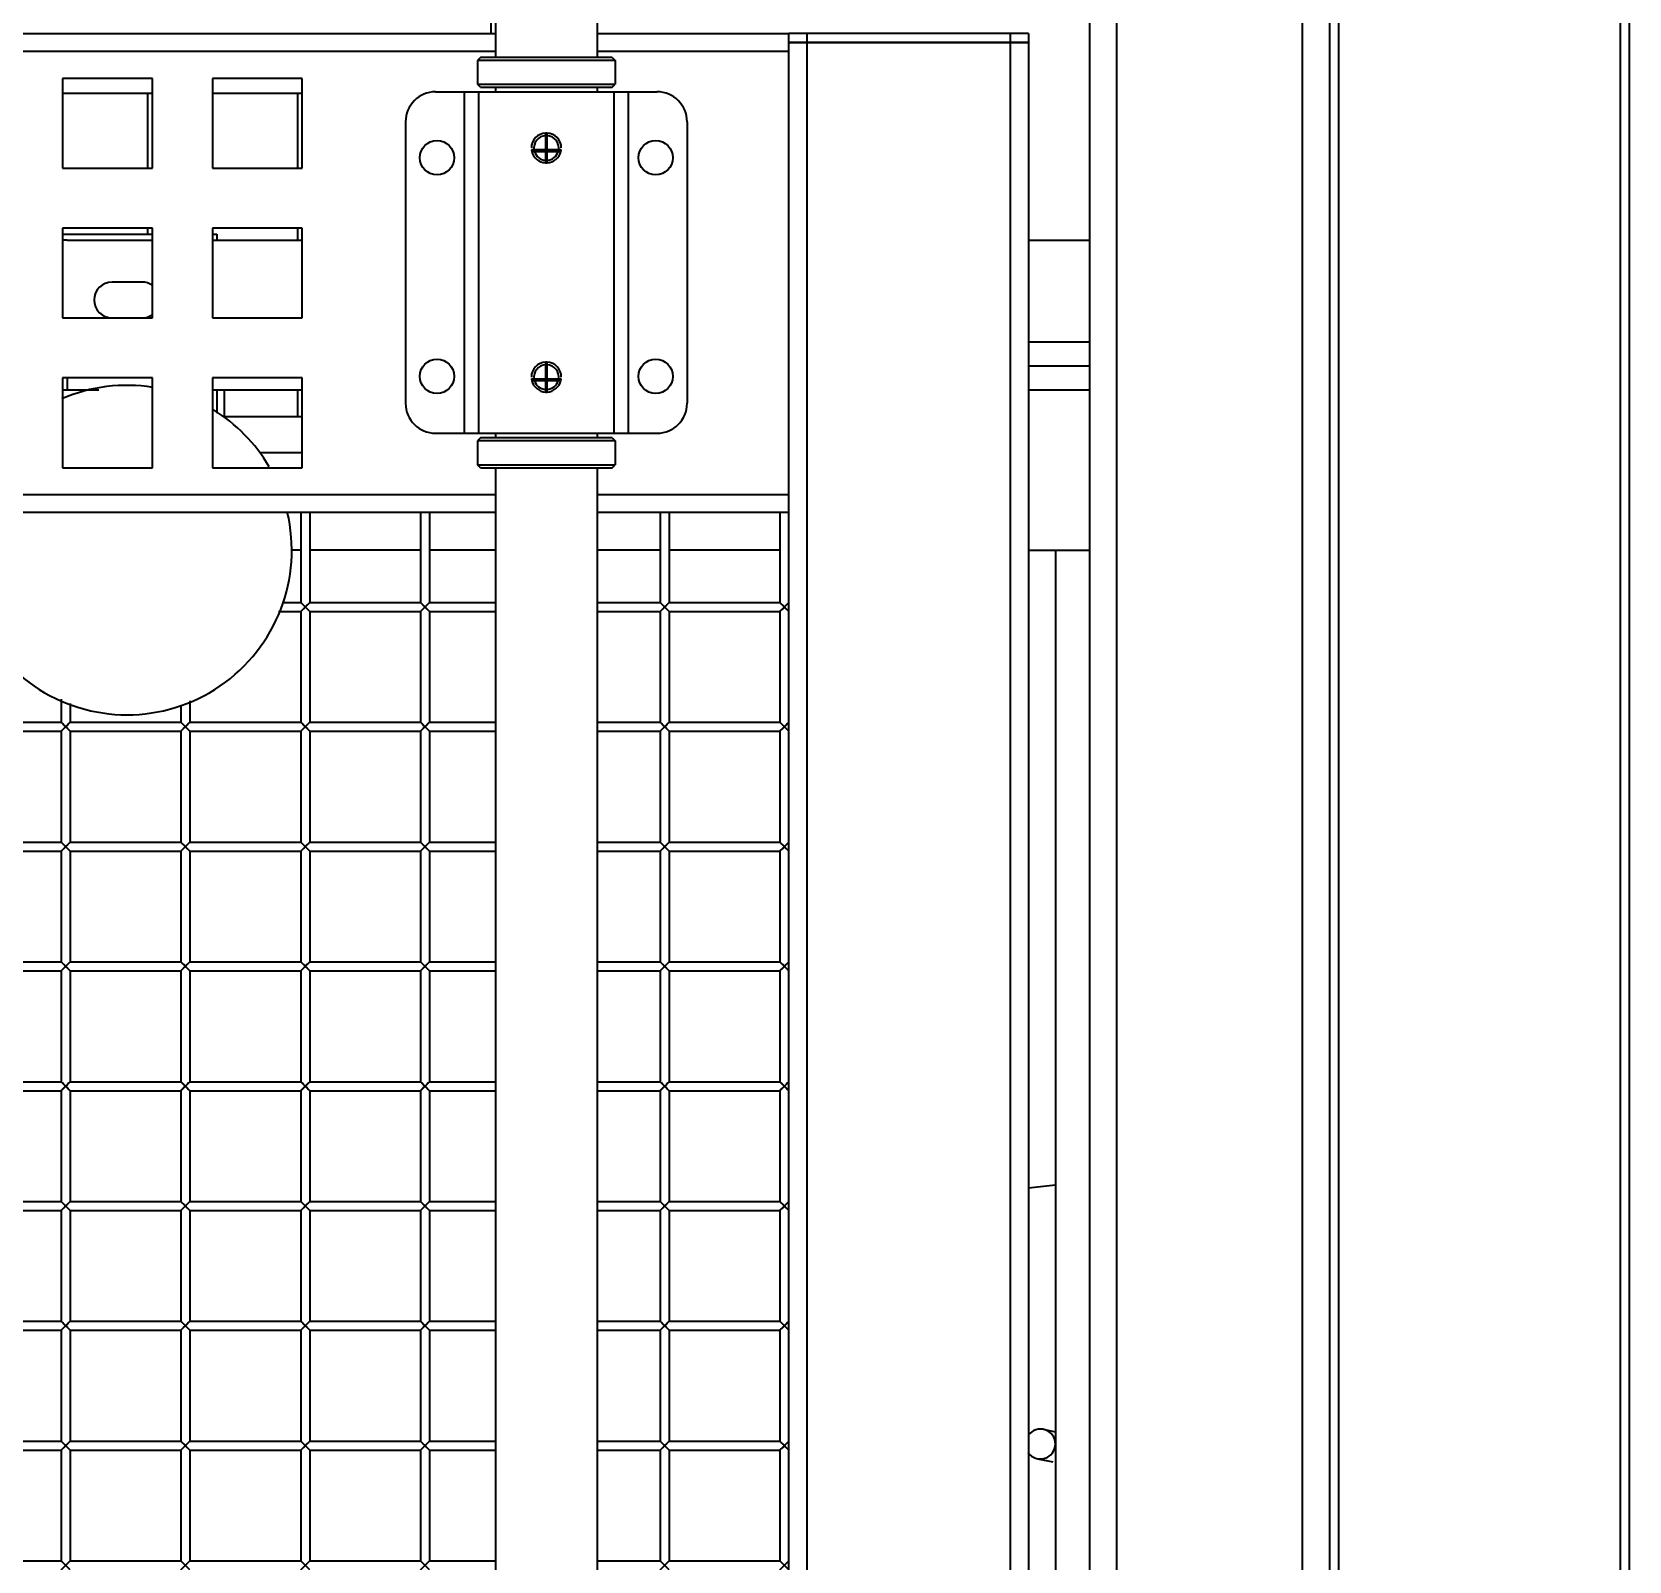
# Model space of a CAD drawing. Header units: millimetres. Extents: x 32496 to 166256, y 3504 to 23939.
# Drawn here: x 68941 to 69475, y 14213 to 14723 of the extents above; entities that cross this region are included whole.
import ezdxf

# ---------------------------------------------------------------- set-up
doc = ezdxf.new("R2010")
doc.units = ezdxf.units.MM
doc.layers.get('0').update_dxf_attribs({"lineweight": 35})

# ---------------------------------------------------------------- blocks, each defined once
blk = doc.blocks.new('8-1250')
at = {"linetype": 'Continuous'}
for p, q in [((-3742.63, -34671.29), (-3742.63, -32152.29)), ((-3680.63, -34671.29), (-3680.63, -32152.29)), ((-3671.63, -32152.29), (-3671.63, -34671.29)), ((-3668.63, -32152.29), (-3668.63, -34671.29)), ((-3574.63, -32152.29), (-3574.63, -34671.29)), ((-3571.63, -32152.29), (-3571.63, -34671.29)), ((-3751.63, -34591.29), (-3751.63, -32232.29)), ((-3951.63, -32241.89), (-3951.63, -32248.79)), ((-3950.13, -32241.89), (-3950.13, -32256.79)), ((-3916.13, -32241.89), (-3916.13, -32256.79)), ((-4576.13, -32248.79), (-3950.13, -32248.79)), ((-3916.13, -32248.79), (-3852.13, -32248.79)), ((-3852.13, -32408.79), (-3852.13, -32248.79)), ((-3772.13, -32248.79), (-3852.13, -32248.79)), ((-3846.13, -32248.79), (-3846.13, -32251.79)), ((-3778.13, -32251.79), (-3778.13, -32248.79)), ((-3772.13, -32248.79), (-3772.13, -32251.79)), ((-3950.13, -32254.79), (-4576.13, -32254.79)), ((-3852.13, -32254.79), (-3916.13, -32254.79)), ((-3772.13, -32251.79), (-3852.13, -32251.79)), ((-3852.13, -32251.79), (-3772.13, -32251.79)), ((-3846.13, -32251.79), (-3846.13, -34571.79)), ((-3778.13, -34571.79), (-3778.13, -32251.79)), ((-3772.13, -32251.79), (-3772.13, -34571.79)), ((-3955.13, -32256.79), (-3956.13, -32257.79)), ((-3956.13, -32257.79), (-3956.13, -32265.79)), ((-3910.13, -32257.79), (-3956.13, -32257.79)), ((-3911.13, -32256.79), (-3955.13, -32256.79)), ((-3911.13, -32256.79), (-3910.13, -32257.79)), ((-3910.13, -32257.79), (-3910.13, -32265.79)), ((-4094.63, -32263.79), (-4094.63, -32293.79)), ((-4064.63, -32263.79), (-4094.63, -32263.79)), ((-4064.63, -32293.79), (-4064.63, -32263.79)), ((-4044.63, -32263.79), (-4044.63, -32293.79)), ((-4014.63, -32263.79), (-4044.63, -32263.79)), ((-4014.63, -32293.79), (-4014.63, -32263.79)), ((-3955.13, -32266.79), (-3956.13, -32265.79)), ((-3956.13, -32265.79), (-3910.13, -32265.79)), ((-3955.13, -32266.79), (-3911.13, -32266.79)), ((-3950.13, -32266.79), (-3950.13, -32268.29)), ((-3916.13, -32266.79), (-3916.13, -32268.29)), ((-3911.13, -32266.79), (-3910.13, -32265.79)), ((-4094.63, -32268.79), (-4064.63, -32268.79)), ((-4066.13, -32293.79), (-4066.13, -32268.79)), ((-4044.63, -32268.79), (-4014.63, -32268.79)), ((-4016.13, -32293.79), (-4016.13, -32268.79)), ((-3970.13, -32268.29), (-3896.13, -32268.29)), ((-3960.43, -32382.29), (-3960.43, -32268.29)), ((-3955.63, -32382.29), (-3955.63, -32268.29)), ((-3910.63, -32268.29), (-3910.63, -32382.29)), ((-3905.83, -32268.29), (-3905.83, -32382.29)), ((-3980.13, -32278.29), (-3980.13, -32372.29)), ((-3933.38, -32282.05), (-3933.38, -32287.71)), ((-3933.13, -32292.04), (-3933.13, -32282.04)), ((-3933.13, -32292.04), (-3933.13, -32282.04)), ((-3932.88, -32287.71), (-3932.88, -32282.05)), ((-3886.13, -32278.29), (-3886.13, -32372.29)), ((-3938.04, -32287.71), (-3938.04, -32287.96)), ((-3933.38, -32287.71), (-3938.04, -32287.71)), ((-3937.99, -32288.21), (-3933.38, -32288.21)), ((-3933.38, -32288.21), (-3933.38, -32292.03)), ((-3928.21, -32287.71), (-3932.88, -32287.71)), ((-3932.88, -32292.03), (-3932.88, -32288.21)), ((-3932.88, -32288.21), (-3928.27, -32288.21)), ((-3928.21, -32287.96), (-3928.21, -32287.71)), ((-4094.63, -32293.79), (-4064.63, -32293.79)), ((-4044.63, -32293.79), (-4014.63, -32293.79)), ((-4094.63, -32313.79), (-4094.63, -32343.79)), ((-4064.63, -32313.79), (-4094.63, -32313.79)), ((-4066.13, -32315.79), (-4066.13, -32313.79)), ((-4064.63, -32343.79), (-4064.63, -32313.79)), ((-4044.63, -32313.79), (-4044.63, -32343.79)), ((-4014.63, -32313.79), (-4044.63, -32313.79)), ((-4016.13, -32317.79), (-4016.13, -32313.79)), ((-4014.63, -32343.79), (-4014.63, -32313.79)), ((-4094.63, -32315.79), (-4064.63, -32315.79)), ((-4093.13, -32317.79), (-4064.63, -32317.79)), ((-4044.63, -32315.79), (-4043.13, -32315.79)), ((-4044.63, -32317.79), (-4014.63, -32317.79)), ((-4043.13, -32315.79), (-4043.13, -32317.79)), ((-3772.13, -32317.79), (-3751.63, -32317.79)), ((-4068.13, -32331.79), (-4078.13, -32331.79)), ((-4094.63, -32343.79), (-4064.63, -32343.79)), ((-4044.63, -32343.79), (-4014.63, -32343.79)), ((-3772.13, -32351.79), (-3751.63, -32351.79)), ((-3933.38, -32358.55), (-3933.38, -32364.21)), ((-3933.13, -32368.54), (-3933.13, -32358.54)), ((-3933.13, -32368.54), (-3933.13, -32358.54)), ((-3932.88, -32364.21), (-3932.88, -32358.55)), ((-3772.13, -32359.79), (-3751.63, -32359.79)), ((-4094.63, -32363.79), (-4094.63, -32393.79)), ((-4064.63, -32363.79), (-4094.63, -32363.79)), ((-4094.63, -32367.79), (-4082.59, -32367.79)), ((-4093.13, -32363.79), (-4093.13, -32367.79)), ((-4064.63, -32393.79), (-4064.63, -32363.79)), ((-4044.63, -32363.79), (-4044.63, -32393.79)), ((-4014.63, -32363.79), (-4044.63, -32363.79)), ((-4044.63, -32367.79), (-4014.63, -32367.79)), ((-4043.13, -32367.79), (-4043.13, -32375.56)), ((-4040.63, -32377.04), (-4040.63, -32367.79)), ((-4016.13, -32376.79), (-4016.13, -32367.79)), ((-4014.63, -32393.79), (-4014.63, -32363.79)), ((-3938.04, -32364.21), (-3938.04, -32364.46)), ((-3933.38, -32364.21), (-3938.04, -32364.21)), ((-3937.99, -32364.71), (-3933.38, -32364.71)), ((-3933.38, -32364.71), (-3933.38, -32368.53)), ((-3928.21, -32364.21), (-3932.88, -32364.21)), ((-3932.88, -32368.53), (-3932.88, -32364.71)), ((-3932.88, -32364.71), (-3928.27, -32364.71)), ((-3928.21, -32364.46), (-3928.21, -32364.21)), ((-3772.13, -32367.79), (-3751.63, -32367.79)), ((-4014.63, -32376.79), (-4040.89, -32376.79)), ((-3970.13, -32382.29), (-3896.13, -32382.29)), ((-3955.13, -32383.79), (-3956.13, -32384.79)), ((-3911.13, -32383.79), (-3955.13, -32383.79)), ((-3950.13, -32382.29), (-3950.13, -32383.79)), ((-3916.13, -32382.29), (-3916.13, -32383.79)), ((-3911.13, -32383.79), (-3910.13, -32384.79)), ((-4014.63, -32388.79), (-4028.8, -32388.79)), ((-3956.13, -32384.79), (-3956.13, -32392.79)), ((-3910.13, -32384.79), (-3956.13, -32384.79)), ((-3910.13, -32384.79), (-3910.13, -32392.79)), ((-4094.63, -32393.79), (-4064.63, -32393.79)), ((-4044.63, -32393.79), (-4014.63, -32393.79)), ((-3955.13, -32393.79), (-3956.13, -32392.79)), ((-3956.13, -32392.79), (-3910.13, -32392.79)), ((-3955.13, -32393.79), (-3911.13, -32393.79)), ((-3950.13, -32393.79), (-3950.13, -33324.79)), ((-3916.13, -32393.79), (-3916.13, -33324.79)), ((-3911.13, -32393.79), (-3910.13, -32392.79)), ((-4576.13, -32402.79), (-3950.13, -32402.79)), ((-3916.13, -32402.79), (-3852.13, -32402.79)), ((-3950.13, -32408.79), (-4576.13, -32408.79)), ((-4015.13, -32408.79), (-4015.13, -32438.79)), ((-4012.13, -32408.79), (-4012.13, -32438.79)), ((-3975.13, -32408.79), (-3975.13, -32438.79)), ((-3972.13, -32408.79), (-3972.13, -32438.79)), ((-3852.13, -32408.79), (-3916.13, -32408.79)), ((-3895.13, -32408.79), (-3895.13, -32438.79)), ((-3892.13, -32408.79), (-3892.13, -32438.79)), ((-3855.13, -32408.79), (-3855.13, -32438.79)), ((-3852.13, -33311.79), (-3852.13, -32408.79)), ((-4015.13, -32421.29), (-4018.13, -32421.29)), ((-3975.13, -32421.29), (-4012.13, -32421.29)), ((-3950.13, -32421.29), (-3972.13, -32421.29)), ((-3895.13, -32421.29), (-3916.13, -32421.29)), ((-3855.13, -32421.29), (-3892.13, -32421.29)), ((-3772.13, -32421.29), (-3751.63, -32421.29)), ((-3763.13, -32421.29), (-3763.13, -34421.29)), ((-4022.59, -32441.79), (-4015.13, -32441.79)), ((-4021.05, -32438.79), (-4015.13, -32438.79)), ((-4015.13, -32441.79), (-4012.13, -32438.79)), ((-4012.13, -32441.79), (-4015.13, -32438.79)), ((-4015.13, -32441.79), (-4015.13, -32478.79)), ((-4015.01, -32441.67), (-4014.22, -32440.88)), ((-4014.22, -32440.88), (-4013.63, -32440.29)), ((-4012.13, -32438.79), (-3975.13, -32438.79)), ((-4012.13, -32441.79), (-4012.13, -32478.79)), ((-4012.13, -32441.79), (-3975.13, -32441.79)), ((-3975.13, -32441.79), (-3972.13, -32438.79)), ((-3972.13, -32441.79), (-3975.13, -32438.79)), ((-3975.13, -32441.79), (-3975.13, -32478.79)), ((-3975.01, -32441.67), (-3974.22, -32440.88)), ((-3974.22, -32440.88), (-3973.63, -32440.29)), ((-3972.13, -32438.79), (-3950.13, -32438.79)), ((-3972.13, -32441.79), (-3972.13, -32478.79)), ((-3972.13, -32441.79), (-3950.13, -32441.79)), ((-3916.13, -32438.79), (-3895.13, -32438.79)), ((-3916.13, -32441.79), (-3895.13, -32441.79)), ((-3895.13, -32441.79), (-3892.13, -32438.79)), ((-3892.13, -32441.79), (-3895.13, -32438.79)), ((-3895.13, -32441.79), (-3895.13, -32478.79)), ((-3895.01, -32441.67), (-3894.22, -32440.88)), ((-3894.22, -32440.88), (-3893.63, -32440.29)), ((-3892.13, -32438.79), (-3855.13, -32438.79)), ((-3892.13, -32441.79), (-3892.13, -32478.79)), ((-3892.13, -32441.79), (-3855.13, -32441.79)), ((-3855.13, -32441.79), (-3852.13, -32438.79)), ((-3852.13, -32441.79), (-3855.13, -32438.79)), ((-3855.13, -32441.79), (-3855.13, -32478.79)), ((-3855.01, -32441.67), (-3854.22, -32440.88)), ((-3854.22, -32440.88), (-3853.63, -32440.29)), ((-4095.13, -32471.04), (-4095.13, -32478.79)), ((-4092.13, -32472.55), (-4092.13, -32478.79)), ((-4055.13, -32473.12), (-4055.13, -32478.79)), ((-4052.13, -32471.58), (-4052.13, -32478.79)), ((-4132.13, -32478.79), (-4095.13, -32478.79)), ((-4095.13, -32481.79), (-4092.13, -32478.79)), ((-4092.13, -32481.79), (-4095.13, -32478.79)), ((-4092.13, -32478.79), (-4055.13, -32478.79)), ((-4055.13, -32481.79), (-4052.13, -32478.79)), ((-4052.13, -32481.79), (-4055.13, -32478.79)), ((-4052.13, -32478.79), (-4015.13, -32478.79)), ((-4015.13, -32481.79), (-4012.13, -32478.79)), ((-4012.13, -32481.79), (-4015.13, -32478.79)), ((-4012.13, -32478.79), (-3975.13, -32478.79)), ((-3975.13, -32481.79), (-3972.13, -32478.79)), ((-3972.13, -32481.79), (-3975.13, -32478.79)), ((-3972.13, -32478.79), (-3950.13, -32478.79)), ((-3916.13, -32478.79), (-3895.13, -32478.79)), ((-3895.13, -32481.79), (-3892.13, -32478.79)), ((-3892.13, -32481.79), (-3895.13, -32478.79)), ((-3892.13, -32478.79), (-3855.13, -32478.79)), ((-3855.13, -32481.79), (-3852.13, -32478.79)), ((-3852.13, -32481.79), (-3855.13, -32478.79)), ((-4132.13, -32481.79), (-4095.13, -32481.79)), ((-4095.13, -32481.79), (-4095.13, -32518.79)), ((-4095.01, -32481.67), (-4094.22, -32480.88)), ((-4094.22, -32480.88), (-4093.63, -32480.29)), ((-4092.13, -32481.79), (-4092.13, -32518.79)), ((-4092.13, -32481.79), (-4055.13, -32481.79)), ((-4055.13, -32481.79), (-4055.13, -32518.79)), ((-4055.01, -32481.67), (-4054.22, -32480.88)), ((-4054.22, -32480.88), (-4053.63, -32480.29)), ((-4052.13, -32481.79), (-4052.13, -32518.79)), ((-4052.13, -32481.79), (-4015.13, -32481.79)), ((-4015.13, -32481.79), (-4015.13, -32518.79)), ((-4015.01, -32481.67), (-4014.22, -32480.88)), ((-4014.22, -32480.88), (-4013.63, -32480.29)), ((-4012.13, -32481.79), (-4012.13, -32518.79)), ((-4012.13, -32481.79), (-3975.13, -32481.79)), ((-3975.13, -32481.79), (-3975.13, -32518.79)), ((-3975.01, -32481.67), (-3974.22, -32480.88)), ((-3974.22, -32480.88), (-3973.63, -32480.29)), ((-3972.13, -32481.79), (-3972.13, -32518.79)), ((-3972.13, -32481.79), (-3950.13, -32481.79)), ((-3916.13, -32481.79), (-3895.13, -32481.79)), ((-3895.13, -32481.79), (-3895.13, -32518.79)), ((-3895.01, -32481.67), (-3894.22, -32480.88)), ((-3894.22, -32480.88), (-3893.63, -32480.29)), ((-3892.13, -32481.79), (-3892.13, -32518.79)), ((-3892.13, -32481.79), (-3855.13, -32481.79)), ((-3855.13, -32481.79), (-3855.13, -32518.79)), ((-3855.01, -32481.67), (-3854.22, -32480.88)), ((-3854.22, -32480.88), (-3853.63, -32480.29)), ((-4132.13, -32518.79), (-4095.13, -32518.79)), ((-4132.13, -32521.79), (-4095.13, -32521.79)), ((-4095.13, -32521.79), (-4092.13, -32518.79)), ((-4092.13, -32521.79), (-4095.13, -32518.79)), ((-4095.13, -32521.79), (-4095.13, -32558.79)), ((-4095.01, -32521.67), (-4094.22, -32520.88)), ((-4094.22, -32520.88), (-4093.63, -32520.29)), ((-4092.13, -32518.79), (-4055.13, -32518.79)), ((-4092.13, -32521.79), (-4092.13, -32558.79)), ((-4092.13, -32521.79), (-4055.13, -32521.79)), ((-4055.13, -32521.79), (-4052.13, -32518.79)), ((-4052.13, -32521.79), (-4055.13, -32518.79)), ((-4055.13, -32521.79), (-4055.13, -32558.79)), ((-4055.01, -32521.67), (-4054.22, -32520.88)), ((-4054.22, -32520.88), (-4053.63, -32520.29)), ((-4052.13, -32518.79), (-4015.13, -32518.79)), ((-4052.13, -32521.79), (-4052.13, -32558.79)), ((-4052.13, -32521.79), (-4015.13, -32521.79)), ((-4015.13, -32521.79), (-4012.13, -32518.79)), ((-4012.13, -32521.79), (-4015.13, -32518.79)), ((-4015.13, -32521.79), (-4015.13, -32558.79)), ((-4015.01, -32521.67), (-4014.22, -32520.88)), ((-4014.22, -32520.88), (-4013.63, -32520.29)), ((-4012.13, -32518.79), (-3975.13, -32518.79)), ((-4012.13, -32521.79), (-4012.13, -32558.79)), ((-4012.13, -32521.79), (-3975.13, -32521.79)), ((-3975.13, -32521.79), (-3972.13, -32518.79)), ((-3972.13, -32521.79), (-3975.13, -32518.79)), ((-3975.13, -32521.79), (-3975.13, -32558.79)), ((-3975.01, -32521.67), (-3974.22, -32520.88)), ((-3974.22, -32520.88), (-3973.63, -32520.29)), ((-3972.13, -32518.79), (-3950.13, -32518.79)), ((-3972.13, -32521.79), (-3972.13, -32558.79)), ((-3972.13, -32521.79), (-3950.13, -32521.79)), ((-3916.13, -32518.79), (-3895.13, -32518.79)), ((-3916.13, -32521.79), (-3895.13, -32521.79)), ((-3895.13, -32521.79), (-3892.13, -32518.79)), ((-3892.13, -32521.79), (-3895.13, -32518.79)), ((-3895.13, -32521.79), (-3895.13, -32558.79)), ((-3895.01, -32521.67), (-3894.22, -32520.88)), ((-3894.22, -32520.88), (-3893.63, -32520.29)), ((-3892.13, -32518.79), (-3855.13, -32518.79)), ((-3892.13, -32521.79), (-3892.13, -32558.79)), ((-3892.13, -32521.79), (-3855.13, -32521.79)), ((-3855.13, -32521.79), (-3852.13, -32518.79)), ((-3852.13, -32521.79), (-3855.13, -32518.79)), ((-3855.13, -32521.79), (-3855.13, -32558.79)), ((-3855.01, -32521.67), (-3854.22, -32520.88)), ((-3854.22, -32520.88), (-3853.63, -32520.29)), ((-4132.13, -32558.79), (-4095.13, -32558.79)), ((-4095.13, -32561.79), (-4092.13, -32558.79)), ((-4092.13, -32561.79), (-4095.13, -32558.79)), ((-4092.13, -32558.79), (-4055.13, -32558.79)), ((-4055.13, -32561.79), (-4052.13, -32558.79)), ((-4052.13, -32561.79), (-4055.13, -32558.79)), ((-4052.13, -32558.79), (-4015.13, -32558.79)), ((-4015.13, -32561.79), (-4012.13, -32558.79)), ((-4012.13, -32561.79), (-4015.13, -32558.79)), ((-4012.13, -32558.79), (-3975.13, -32558.79)), ((-3975.13, -32561.79), (-3972.13, -32558.79)), ((-3972.13, -32561.79), (-3975.13, -32558.79)), ((-3972.13, -32558.79), (-3950.13, -32558.79)), ((-3916.13, -32558.79), (-3895.13, -32558.79)), ((-3895.13, -32561.79), (-3892.13, -32558.79)), ((-3892.13, -32561.79), (-3895.13, -32558.79)), ((-3892.13, -32558.79), (-3855.13, -32558.79)), ((-3855.13, -32561.79), (-3852.13, -32558.79)), ((-3852.13, -32561.79), (-3855.13, -32558.79)), ((-4132.13, -32561.79), (-4095.13, -32561.79)), ((-4095.13, -32561.79), (-4095.13, -32598.79)), ((-4095.01, -32561.67), (-4094.22, -32560.88)), ((-4094.22, -32560.88), (-4093.63, -32560.29)), ((-4092.13, -32561.79), (-4092.13, -32598.79)), ((-4092.13, -32561.79), (-4055.13, -32561.79)), ((-4055.13, -32561.79), (-4055.13, -32598.79)), ((-4055.01, -32561.67), (-4054.22, -32560.88)), ((-4054.22, -32560.88), (-4053.63, -32560.29)), ((-4052.13, -32561.79), (-4052.13, -32598.79)), ((-4052.13, -32561.79), (-4015.13, -32561.79)), ((-4015.13, -32561.79), (-4015.13, -32598.79)), ((-4015.01, -32561.67), (-4014.22, -32560.88)), ((-4014.22, -32560.88), (-4013.63, -32560.29)), ((-4012.13, -32561.79), (-4012.13, -32598.79)), ((-4012.13, -32561.79), (-3975.13, -32561.79)), ((-3975.13, -32561.79), (-3975.13, -32598.79)), ((-3975.01, -32561.67), (-3974.22, -32560.88)), ((-3974.22, -32560.88), (-3973.63, -32560.29)), ((-3972.13, -32561.79), (-3972.13, -32598.79)), ((-3972.13, -32561.79), (-3950.13, -32561.79)), ((-3916.13, -32561.79), (-3895.13, -32561.79)), ((-3895.13, -32561.79), (-3895.13, -32598.79)), ((-3895.01, -32561.67), (-3894.22, -32560.88)), ((-3894.22, -32560.88), (-3893.63, -32560.29)), ((-3892.13, -32561.79), (-3892.13, -32598.79)), ((-3892.13, -32561.79), (-3855.13, -32561.79)), ((-3855.13, -32561.79), (-3855.13, -32598.79)), ((-3855.01, -32561.67), (-3854.22, -32560.88)), ((-3854.22, -32560.88), (-3853.63, -32560.29)), ((-4132.13, -32598.79), (-4095.13, -32598.79)), ((-4132.13, -32601.79), (-4095.13, -32601.79)), ((-4095.13, -32601.79), (-4092.13, -32598.79)), ((-4092.13, -32601.79), (-4095.13, -32598.79)), ((-4095.13, -32601.79), (-4095.13, -32638.79)), ((-4095.01, -32601.67), (-4094.22, -32600.88)), ((-4094.22, -32600.88), (-4093.63, -32600.29)), ((-4092.13, -32598.79), (-4055.13, -32598.79)), ((-4092.13, -32601.79), (-4092.13, -32638.79)), ((-4092.13, -32601.79), (-4055.13, -32601.79)), ((-4055.13, -32601.79), (-4052.13, -32598.79)), ((-4052.13, -32601.79), (-4055.13, -32598.79)), ((-4055.13, -32601.79), (-4055.13, -32638.79)), ((-4055.01, -32601.67), (-4054.22, -32600.88)), ((-4054.22, -32600.88), (-4053.63, -32600.29)), ((-4052.13, -32598.79), (-4015.13, -32598.79)), ((-4052.13, -32601.79), (-4052.13, -32638.79)), ((-4052.13, -32601.79), (-4015.13, -32601.79)), ((-4015.13, -32601.79), (-4012.13, -32598.79)), ((-4012.13, -32601.79), (-4015.13, -32598.79)), ((-4015.13, -32601.79), (-4015.13, -32638.79)), ((-4015.01, -32601.67), (-4014.22, -32600.88)), ((-4014.22, -32600.88), (-4013.63, -32600.29)), ((-4012.13, -32598.79), (-3975.13, -32598.79)), ((-4012.13, -32601.79), (-4012.13, -32638.79)), ((-4012.13, -32601.79), (-3975.13, -32601.79)), ((-3975.13, -32601.79), (-3972.13, -32598.79)), ((-3972.13, -32601.79), (-3975.13, -32598.79)), ((-3975.13, -32601.79), (-3975.13, -32638.79)), ((-3975.01, -32601.67), (-3974.22, -32600.88)), ((-3974.22, -32600.88), (-3973.63, -32600.29)), ((-3972.13, -32598.79), (-3950.13, -32598.79)), ((-3972.13, -32601.79), (-3972.13, -32638.79)), ((-3972.13, -32601.79), (-3950.13, -32601.79)), ((-3916.13, -32598.79), (-3895.13, -32598.79)), ((-3916.13, -32601.79), (-3895.13, -32601.79)), ((-3895.13, -32601.79), (-3892.13, -32598.79)), ((-3892.13, -32601.79), (-3895.13, -32598.79)), ((-3895.13, -32601.79), (-3895.13, -32638.79)), ((-3895.01, -32601.67), (-3894.22, -32600.88)), ((-3894.22, -32600.88), (-3893.63, -32600.29)), ((-3892.13, -32598.79), (-3855.13, -32598.79)), ((-3892.13, -32601.79), (-3892.13, -32638.79)), ((-3892.13, -32601.79), (-3855.13, -32601.79)), ((-3855.13, -32601.79), (-3852.13, -32598.79)), ((-3852.13, -32601.79), (-3855.13, -32598.79)), ((-3855.13, -32601.79), (-3855.13, -32638.79)), ((-3855.01, -32601.67), (-3854.22, -32600.88)), ((-3854.22, -32600.88), (-3853.63, -32600.29)), ((-3772.13, -32634.28), (-3763.13, -32633.24)), ((-4132.13, -32638.79), (-4095.13, -32638.79)), ((-4095.13, -32641.79), (-4092.13, -32638.79)), ((-4092.13, -32641.79), (-4095.13, -32638.79)), ((-4092.13, -32638.79), (-4055.13, -32638.79)), ((-4055.13, -32641.79), (-4052.13, -32638.79)), ((-4052.13, -32641.79), (-4055.13, -32638.79)), ((-4052.13, -32638.79), (-4015.13, -32638.79)), ((-4015.13, -32641.79), (-4012.13, -32638.79)), ((-4012.13, -32641.79), (-4015.13, -32638.79)), ((-4012.13, -32638.79), (-3975.13, -32638.79)), ((-3975.13, -32641.79), (-3972.13, -32638.79)), ((-3972.13, -32641.79), (-3975.13, -32638.79)), ((-3972.13, -32638.79), (-3950.13, -32638.79)), ((-3916.13, -32638.79), (-3895.13, -32638.79)), ((-3895.13, -32641.79), (-3892.13, -32638.79)), ((-3892.13, -32641.79), (-3895.13, -32638.79)), ((-3892.13, -32638.79), (-3855.13, -32638.79)), ((-3855.13, -32641.79), (-3852.13, -32638.79)), ((-3852.13, -32641.79), (-3855.13, -32638.79)), ((-4132.13, -32641.79), (-4095.13, -32641.79)), ((-4095.13, -32641.79), (-4095.13, -32678.79)), ((-4095.01, -32641.67), (-4094.22, -32640.88)), ((-4094.22, -32640.88), (-4093.63, -32640.29)), ((-4092.13, -32641.79), (-4092.13, -32678.79)), ((-4092.13, -32641.79), (-4055.13, -32641.79)), ((-4055.13, -32641.79), (-4055.13, -32678.79)), ((-4055.01, -32641.67), (-4054.22, -32640.88)), ((-4054.22, -32640.88), (-4053.63, -32640.29)), ((-4052.13, -32641.79), (-4052.13, -32678.79)), ((-4052.13, -32641.79), (-4015.13, -32641.79)), ((-4015.13, -32641.79), (-4015.13, -32678.79)), ((-4015.01, -32641.67), (-4014.22, -32640.88)), ((-4014.22, -32640.88), (-4013.63, -32640.29)), ((-4012.13, -32641.79), (-4012.13, -32678.79)), ((-4012.13, -32641.79), (-3975.13, -32641.79)), ((-3975.13, -32641.79), (-3975.13, -32678.79)), ((-3975.01, -32641.67), (-3974.22, -32640.88)), ((-3974.22, -32640.88), (-3973.63, -32640.29)), ((-3972.13, -32641.79), (-3972.13, -32678.79)), ((-3972.13, -32641.79), (-3950.13, -32641.79)), ((-3916.13, -32641.79), (-3895.13, -32641.79)), ((-3895.13, -32641.79), (-3895.13, -32678.79)), ((-3895.01, -32641.67), (-3894.22, -32640.88)), ((-3894.22, -32640.88), (-3893.63, -32640.29)), ((-3892.13, -32641.79), (-3892.13, -32678.79)), ((-3892.13, -32641.79), (-3855.13, -32641.79)), ((-3855.13, -32641.79), (-3855.13, -32678.79)), ((-3855.01, -32641.67), (-3854.22, -32640.88)), ((-3854.22, -32640.88), (-3853.63, -32640.29)), ((-4132.13, -32678.79), (-4095.13, -32678.79)), ((-4132.13, -32681.79), (-4095.13, -32681.79)), ((-4095.13, -32681.79), (-4092.13, -32678.79)), ((-4092.13, -32681.79), (-4095.13, -32678.79)), ((-4095.13, -32681.79), (-4095.13, -32718.79)), ((-4095.01, -32681.67), (-4094.22, -32680.88)), ((-4094.22, -32680.88), (-4093.63, -32680.29)), ((-4092.13, -32678.79), (-4055.13, -32678.79)), ((-4092.13, -32681.79), (-4092.13, -32718.79)), ((-4092.13, -32681.79), (-4055.13, -32681.79)), ((-4055.13, -32681.79), (-4052.13, -32678.79)), ((-4052.13, -32681.79), (-4055.13, -32678.79)), ((-4055.13, -32681.79), (-4055.13, -32718.79)), ((-4055.01, -32681.67), (-4054.22, -32680.88)), ((-4054.22, -32680.88), (-4053.63, -32680.29)), ((-4052.13, -32678.79), (-4015.13, -32678.79)), ((-4052.13, -32681.79), (-4052.13, -32718.79)), ((-4052.13, -32681.79), (-4015.13, -32681.79)), ((-4015.13, -32681.79), (-4012.13, -32678.79)), ((-4012.13, -32681.79), (-4015.13, -32678.79)), ((-4015.13, -32681.79), (-4015.13, -32718.79)), ((-4015.01, -32681.67), (-4014.22, -32680.88)), ((-4014.22, -32680.88), (-4013.63, -32680.29)), ((-4012.13, -32678.79), (-3975.13, -32678.79)), ((-4012.13, -32681.79), (-4012.13, -32718.79)), ((-4012.13, -32681.79), (-3975.13, -32681.79)), ((-3975.13, -32681.79), (-3972.13, -32678.79)), ((-3972.13, -32681.79), (-3975.13, -32678.79)), ((-3975.13, -32681.79), (-3975.13, -32718.79)), ((-3975.01, -32681.67), (-3974.22, -32680.88)), ((-3974.22, -32680.88), (-3973.63, -32680.29)), ((-3972.13, -32678.79), (-3950.13, -32678.79)), ((-3972.13, -32681.79), (-3972.13, -32718.79)), ((-3972.13, -32681.79), (-3950.13, -32681.79)), ((-3916.13, -32678.79), (-3895.13, -32678.79)), ((-3916.13, -32681.79), (-3895.13, -32681.79)), ((-3895.13, -32681.79), (-3892.13, -32678.79)), ((-3892.13, -32681.79), (-3895.13, -32678.79)), ((-3895.13, -32681.79), (-3895.13, -32718.79)), ((-3895.01, -32681.67), (-3894.22, -32680.88)), ((-3894.22, -32680.88), (-3893.63, -32680.29)), ((-3892.13, -32678.79), (-3855.13, -32678.79)), ((-3892.13, -32681.79), (-3892.13, -32718.79)), ((-3892.13, -32681.79), (-3855.13, -32681.79)), ((-3855.13, -32681.79), (-3852.13, -32678.79)), ((-3852.13, -32681.79), (-3855.13, -32678.79)), ((-3855.13, -32681.79), (-3855.13, -32718.79)), ((-3855.01, -32681.67), (-3854.22, -32680.88)), ((-3854.22, -32680.88), (-3853.63, -32680.29)), ((-3767.21, -32714.86), (-3763.13, -32715.66)), ((-4132.13, -32718.79), (-4095.13, -32718.79)), ((-4095.13, -32721.79), (-4092.13, -32718.79)), ((-4092.13, -32721.79), (-4095.13, -32718.79)), ((-4092.13, -32718.79), (-4055.13, -32718.79)), ((-4055.13, -32721.79), (-4052.13, -32718.79)), ((-4052.13, -32721.79), (-4055.13, -32718.79)), ((-4052.13, -32718.79), (-4015.13, -32718.79)), ((-4015.13, -32721.79), (-4012.13, -32718.79)), ((-4012.13, -32721.79), (-4015.13, -32718.79)), ((-4012.13, -32718.79), (-3975.13, -32718.79)), ((-3975.13, -32721.79), (-3972.13, -32718.79)), ((-3972.13, -32721.79), (-3975.13, -32718.79)), ((-3972.13, -32718.79), (-3950.13, -32718.79)), ((-3916.13, -32718.79), (-3895.13, -32718.79)), ((-3895.13, -32721.79), (-3892.13, -32718.79)), ((-3892.13, -32721.79), (-3895.13, -32718.79)), ((-3892.13, -32718.79), (-3855.13, -32718.79)), ((-3855.13, -32721.79), (-3852.13, -32718.79)), ((-3852.13, -32721.79), (-3855.13, -32718.79)), ((-4132.13, -32721.79), (-4095.13, -32721.79)), ((-4095.13, -32721.79), (-4095.13, -32758.79)), ((-4095.01, -32721.67), (-4094.22, -32720.88)), ((-4094.22, -32720.88), (-4093.63, -32720.29)), ((-4092.13, -32721.79), (-4092.13, -32758.79)), ((-4092.13, -32721.79), (-4055.13, -32721.79)), ((-4055.13, -32721.79), (-4055.13, -32758.79)), ((-4055.01, -32721.67), (-4054.22, -32720.88)), ((-4054.22, -32720.88), (-4053.63, -32720.29)), ((-4052.13, -32721.79), (-4052.13, -32758.79)), ((-4052.13, -32721.79), (-4015.13, -32721.79)), ((-4015.13, -32721.79), (-4015.13, -32758.79)), ((-4015.01, -32721.67), (-4014.22, -32720.88)), ((-4014.22, -32720.88), (-4013.63, -32720.29)), ((-4012.13, -32721.79), (-4012.13, -32758.79)), ((-4012.13, -32721.79), (-3975.13, -32721.79)), ((-3975.13, -32721.79), (-3975.13, -32758.79)), ((-3975.01, -32721.67), (-3974.22, -32720.88)), ((-3974.22, -32720.88), (-3973.63, -32720.29)), ((-3972.13, -32721.79), (-3972.13, -32758.79)), ((-3972.13, -32721.79), (-3950.13, -32721.79)), ((-3916.13, -32721.79), (-3895.13, -32721.79)), ((-3895.13, -32721.79), (-3895.13, -32758.79)), ((-3895.01, -32721.67), (-3894.22, -32720.88)), ((-3894.22, -32720.88), (-3893.63, -32720.29)), ((-3892.13, -32721.79), (-3892.13, -32758.79)), ((-3892.13, -32721.79), (-3855.13, -32721.79)), ((-3855.13, -32721.79), (-3855.13, -32758.79)), ((-3855.01, -32721.67), (-3854.22, -32720.88)), ((-3854.22, -32720.88), (-3853.63, -32720.29)), ((-3769.12, -32724.68), (-3763.98, -32725.68)), ((-4132.13, -32758.79), (-4095.13, -32758.79)), ((-4095.13, -32761.79), (-4092.13, -32758.79)), ((-4092.13, -32761.79), (-4095.13, -32758.79)), ((-4092.13, -32758.79), (-4055.13, -32758.79)), ((-4055.13, -32761.79), (-4052.13, -32758.79)), ((-4052.13, -32761.79), (-4055.13, -32758.79)), ((-4052.13, -32758.79), (-4015.13, -32758.79)), ((-4015.13, -32761.79), (-4012.13, -32758.79)), ((-4012.13, -32761.79), (-4015.13, -32758.79)), ((-4012.13, -32758.79), (-3975.13, -32758.79)), ((-3975.13, -32761.79), (-3972.13, -32758.79)), ((-3972.13, -32761.79), (-3975.13, -32758.79)), ((-3972.13, -32758.79), (-3950.13, -32758.79)), ((-3916.13, -32758.79), (-3895.13, -32758.79)), ((-3895.13, -32761.79), (-3892.13, -32758.79)), ((-3892.13, -32761.79), (-3895.13, -32758.79)), ((-3892.13, -32758.79), (-3855.13, -32758.79)), ((-3855.13, -32761.79), (-3852.13, -32758.79)), ((-3852.13, -32761.79), (-3855.13, -32758.79))]:
    blk.add_line(p, q, dxfattribs=at)
for points in [[(-4013.63, -32440.29), (-4014.21, -32439.7), (-4014.69, -32439.23)], [(-4012.24, -32438.9), (-4012.56, -32439.22), (-4013.05, -32439.71), (-4013.63, -32440.29)], [(-4013.63, -32440.29), (-4013.04, -32440.88), (-4012.57, -32441.35), (-4012.13, -32441.79)], [(-3973.63, -32440.29), (-3974.21, -32439.7), (-3974.69, -32439.23)], [(-3972.24, -32438.9), (-3972.56, -32439.22), (-3973.05, -32439.71), (-3973.63, -32440.29)], [(-3973.63, -32440.29), (-3973.04, -32440.88), (-3972.57, -32441.35), (-3972.13, -32441.79)], [(-3893.63, -32440.29), (-3894.21, -32439.7), (-3894.69, -32439.23)], [(-3892.24, -32438.9), (-3892.56, -32439.22), (-3893.05, -32439.71), (-3893.63, -32440.29)], [(-3893.63, -32440.29), (-3893.04, -32440.88), (-3892.57, -32441.35), (-3892.13, -32441.79)], [(-3853.63, -32440.29), (-3854.21, -32439.7), (-3854.69, -32439.23)], [(-3852.24, -32438.9), (-3852.56, -32439.22), (-3853.05, -32439.71), (-3853.63, -32440.29)], [(-3853.63, -32440.29), (-3853.04, -32440.88), (-3852.57, -32441.35), (-3852.13, -32441.79)], [(-4093.63, -32480.29), (-4094.21, -32479.7), (-4094.69, -32479.23)], [(-4092.24, -32478.9), (-4092.56, -32479.22), (-4093.05, -32479.71), (-4093.63, -32480.29)], [(-4053.63, -32480.29), (-4054.21, -32479.7), (-4054.69, -32479.23)], [(-4052.24, -32478.9), (-4052.56, -32479.22), (-4053.05, -32479.71), (-4053.63, -32480.29)], [(-4013.63, -32480.29), (-4014.21, -32479.7), (-4014.69, -32479.23)], [(-4012.24, -32478.9), (-4012.56, -32479.22), (-4013.05, -32479.71), (-4013.63, -32480.29)], [(-3973.63, -32480.29), (-3974.21, -32479.7), (-3974.69, -32479.23)], [(-3972.24, -32478.9), (-3972.56, -32479.22), (-3973.05, -32479.71), (-3973.63, -32480.29)], [(-3893.63, -32480.29), (-3894.21, -32479.7), (-3894.69, -32479.23)], [(-3892.24, -32478.9), (-3892.56, -32479.22), (-3893.05, -32479.71), (-3893.63, -32480.29)], [(-3853.63, -32480.29), (-3854.21, -32479.7), (-3854.69, -32479.23)], [(-3852.24, -32478.9), (-3852.56, -32479.22), (-3853.05, -32479.71), (-3853.63, -32480.29)], [(-4093.63, -32480.29), (-4093.04, -32480.88), (-4092.57, -32481.35), (-4092.13, -32481.79)], [(-4053.63, -32480.29), (-4053.04, -32480.88), (-4052.57, -32481.35), (-4052.13, -32481.79)], [(-4013.63, -32480.29), (-4013.04, -32480.88), (-4012.57, -32481.35), (-4012.13, -32481.79)], [(-3973.63, -32480.29), (-3973.04, -32480.88), (-3972.57, -32481.35), (-3972.13, -32481.79)], [(-3893.63, -32480.29), (-3893.04, -32480.88), (-3892.57, -32481.35), (-3892.13, -32481.79)], [(-3853.63, -32480.29), (-3853.04, -32480.88), (-3852.57, -32481.35), (-3852.13, -32481.79)], [(-4093.63, -32520.29), (-4094.21, -32519.7), (-4094.69, -32519.23)], [(-4092.24, -32518.9), (-4092.56, -32519.22), (-4093.05, -32519.71), (-4093.63, -32520.29)], [(-4093.63, -32520.29), (-4093.04, -32520.88), (-4092.57, -32521.35), (-4092.13, -32521.79)], [(-4053.63, -32520.29), (-4054.21, -32519.7), (-4054.69, -32519.23)], [(-4052.24, -32518.9), (-4052.56, -32519.22), (-4053.05, -32519.71), (-4053.63, -32520.29)], [(-4053.63, -32520.29), (-4053.04, -32520.88), (-4052.57, -32521.35), (-4052.13, -32521.79)], [(-4013.63, -32520.29), (-4014.21, -32519.7), (-4014.69, -32519.23)], [(-4012.24, -32518.9), (-4012.56, -32519.22), (-4013.05, -32519.71), (-4013.63, -32520.29)], [(-4013.63, -32520.29), (-4013.04, -32520.88), (-4012.57, -32521.35), (-4012.13, -32521.79)], [(-3973.63, -32520.29), (-3974.21, -32519.7), (-3974.69, -32519.23)], [(-3972.24, -32518.9), (-3972.56, -32519.22), (-3973.05, -32519.71), (-3973.63, -32520.29)], [(-3973.63, -32520.29), (-3973.04, -32520.88), (-3972.57, -32521.35), (-3972.13, -32521.79)], [(-3893.63, -32520.29), (-3894.21, -32519.7), (-3894.69, -32519.23)], [(-3892.24, -32518.9), (-3892.56, -32519.22), (-3893.05, -32519.71), (-3893.63, -32520.29)], [(-3893.63, -32520.29), (-3893.04, -32520.88), (-3892.57, -32521.35), (-3892.13, -32521.79)], [(-3853.63, -32520.29), (-3854.21, -32519.7), (-3854.69, -32519.23)], [(-3852.24, -32518.9), (-3852.56, -32519.22), (-3853.05, -32519.71), (-3853.63, -32520.29)], [(-3853.63, -32520.29), (-3853.04, -32520.88), (-3852.57, -32521.35), (-3852.13, -32521.79)], [(-4093.63, -32560.29), (-4094.21, -32559.7), (-4094.69, -32559.23)], [(-4092.24, -32558.9), (-4092.56, -32559.22), (-4093.05, -32559.71), (-4093.63, -32560.29)], [(-4053.63, -32560.29), (-4054.21, -32559.7), (-4054.69, -32559.23)], [(-4052.24, -32558.9), (-4052.56, -32559.22), (-4053.05, -32559.71), (-4053.63, -32560.29)], [(-4013.63, -32560.29), (-4014.21, -32559.7), (-4014.69, -32559.23)], [(-4012.24, -32558.9), (-4012.56, -32559.22), (-4013.05, -32559.71), (-4013.63, -32560.29)], [(-3973.63, -32560.29), (-3974.21, -32559.7), (-3974.69, -32559.23)], [(-3972.24, -32558.9), (-3972.56, -32559.22), (-3973.05, -32559.71), (-3973.63, -32560.29)], [(-3893.63, -32560.29), (-3894.21, -32559.7), (-3894.69, -32559.23)], [(-3892.24, -32558.9), (-3892.56, -32559.22), (-3893.05, -32559.71), (-3893.63, -32560.29)], [(-3853.63, -32560.29), (-3854.21, -32559.7), (-3854.69, -32559.23)], [(-3852.24, -32558.9), (-3852.56, -32559.22), (-3853.05, -32559.71), (-3853.63, -32560.29)], [(-4093.63, -32560.29), (-4093.04, -32560.88), (-4092.57, -32561.35), (-4092.13, -32561.79)], [(-4053.63, -32560.29), (-4053.04, -32560.88), (-4052.57, -32561.35), (-4052.13, -32561.79)], [(-4013.63, -32560.29), (-4013.04, -32560.88), (-4012.57, -32561.35), (-4012.13, -32561.79)], [(-3973.63, -32560.29), (-3973.04, -32560.88), (-3972.57, -32561.35), (-3972.13, -32561.79)], [(-3893.63, -32560.29), (-3893.04, -32560.88), (-3892.57, -32561.35), (-3892.13, -32561.79)], [(-3853.63, -32560.29), (-3853.04, -32560.88), (-3852.57, -32561.35), (-3852.13, -32561.79)], [(-4093.63, -32600.29), (-4094.21, -32599.7), (-4094.69, -32599.23)], [(-4092.24, -32598.9), (-4092.56, -32599.22), (-4093.05, -32599.71), (-4093.63, -32600.29)], [(-4093.63, -32600.29), (-4093.04, -32600.88), (-4092.57, -32601.35), (-4092.13, -32601.79)], [(-4053.63, -32600.29), (-4054.21, -32599.7), (-4054.69, -32599.23)], [(-4052.24, -32598.9), (-4052.56, -32599.22), (-4053.05, -32599.71), (-4053.63, -32600.29)], [(-4053.63, -32600.29), (-4053.04, -32600.88), (-4052.57, -32601.35), (-4052.13, -32601.79)], [(-4013.63, -32600.29), (-4014.21, -32599.7), (-4014.69, -32599.23)], [(-4012.24, -32598.9), (-4012.56, -32599.22), (-4013.05, -32599.71), (-4013.63, -32600.29)], [(-4013.63, -32600.29), (-4013.04, -32600.88), (-4012.57, -32601.35), (-4012.13, -32601.79)], [(-3973.63, -32600.29), (-3974.21, -32599.7), (-3974.69, -32599.23)], [(-3972.24, -32598.9), (-3972.56, -32599.22), (-3973.05, -32599.71), (-3973.63, -32600.29)], [(-3973.63, -32600.29), (-3973.04, -32600.88), (-3972.57, -32601.35), (-3972.13, -32601.79)], [(-3893.63, -32600.29), (-3894.21, -32599.7), (-3894.69, -32599.23)], [(-3892.24, -32598.9), (-3892.56, -32599.22), (-3893.05, -32599.71), (-3893.63, -32600.29)], [(-3893.63, -32600.29), (-3893.04, -32600.88), (-3892.57, -32601.35), (-3892.13, -32601.79)], [(-3853.63, -32600.29), (-3854.21, -32599.7), (-3854.69, -32599.23)], [(-3852.24, -32598.9), (-3852.56, -32599.22), (-3853.05, -32599.71), (-3853.63, -32600.29)], [(-3853.63, -32600.29), (-3853.04, -32600.88), (-3852.57, -32601.35), (-3852.13, -32601.79)], [(-4093.63, -32640.29), (-4094.21, -32639.7), (-4094.69, -32639.23)], [(-4092.24, -32638.9), (-4092.56, -32639.22), (-4093.05, -32639.71), (-4093.63, -32640.29)], [(-4053.63, -32640.29), (-4054.21, -32639.7), (-4054.69, -32639.23)], [(-4052.24, -32638.9), (-4052.56, -32639.22), (-4053.05, -32639.71), (-4053.63, -32640.29)], [(-4013.63, -32640.29), (-4014.21, -32639.7), (-4014.69, -32639.23)], [(-4012.24, -32638.9), (-4012.56, -32639.22), (-4013.05, -32639.71), (-4013.63, -32640.29)], [(-3973.63, -32640.29), (-3974.21, -32639.7), (-3974.69, -32639.23)], [(-3972.24, -32638.9), (-3972.56, -32639.22), (-3973.05, -32639.71), (-3973.63, -32640.29)], [(-3893.63, -32640.29), (-3894.21, -32639.7), (-3894.69, -32639.23)], [(-3892.24, -32638.9), (-3892.56, -32639.22), (-3893.05, -32639.71), (-3893.63, -32640.29)], [(-3853.63, -32640.29), (-3854.21, -32639.7), (-3854.69, -32639.23)], [(-3852.24, -32638.9), (-3852.56, -32639.22), (-3853.05, -32639.71), (-3853.63, -32640.29)], [(-4093.63, -32640.29), (-4093.04, -32640.88), (-4092.57, -32641.35), (-4092.13, -32641.79)], [(-4053.63, -32640.29), (-4053.04, -32640.88), (-4052.57, -32641.35), (-4052.13, -32641.79)], [(-4013.63, -32640.29), (-4013.04, -32640.88), (-4012.57, -32641.35), (-4012.13, -32641.79)], [(-3973.63, -32640.29), (-3973.04, -32640.88), (-3972.57, -32641.35), (-3972.13, -32641.79)], [(-3893.63, -32640.29), (-3893.04, -32640.88), (-3892.57, -32641.35), (-3892.13, -32641.79)], [(-3853.63, -32640.29), (-3853.04, -32640.88), (-3852.57, -32641.35), (-3852.13, -32641.79)], [(-4093.63, -32680.29), (-4094.21, -32679.7), (-4094.69, -32679.23)], [(-4092.24, -32678.9), (-4092.56, -32679.22), (-4093.05, -32679.71), (-4093.63, -32680.29)], [(-4093.63, -32680.29), (-4093.04, -32680.88), (-4092.57, -32681.35), (-4092.13, -32681.79)], [(-4053.63, -32680.29), (-4054.21, -32679.7), (-4054.69, -32679.23)], [(-4052.24, -32678.9), (-4052.56, -32679.22), (-4053.05, -32679.71), (-4053.63, -32680.29)], [(-4053.63, -32680.29), (-4053.04, -32680.88), (-4052.57, -32681.35), (-4052.13, -32681.79)], [(-4013.63, -32680.29), (-4014.21, -32679.7), (-4014.69, -32679.23)], [(-4012.24, -32678.9), (-4012.56, -32679.22), (-4013.05, -32679.71), (-4013.63, -32680.29)], [(-4013.63, -32680.29), (-4013.04, -32680.88), (-4012.57, -32681.35), (-4012.13, -32681.79)], [(-3973.63, -32680.29), (-3974.21, -32679.7), (-3974.69, -32679.23)], [(-3972.24, -32678.9), (-3972.56, -32679.22), (-3973.05, -32679.71), (-3973.63, -32680.29)], [(-3973.63, -32680.29), (-3973.04, -32680.88), (-3972.57, -32681.35), (-3972.13, -32681.79)], [(-3893.63, -32680.29), (-3894.21, -32679.7), (-3894.69, -32679.23)], [(-3892.24, -32678.9), (-3892.56, -32679.22), (-3893.05, -32679.71), (-3893.63, -32680.29)], [(-3893.63, -32680.29), (-3893.04, -32680.88), (-3892.57, -32681.35), (-3892.13, -32681.79)], [(-3853.63, -32680.29), (-3854.21, -32679.7), (-3854.69, -32679.23)], [(-3852.24, -32678.9), (-3852.56, -32679.22), (-3853.05, -32679.71), (-3853.63, -32680.29)], [(-3853.63, -32680.29), (-3853.04, -32680.88), (-3852.57, -32681.35), (-3852.13, -32681.79)], [(-4093.63, -32720.29), (-4094.21, -32719.7), (-4094.69, -32719.23)], [(-4092.24, -32718.9), (-4092.56, -32719.22), (-4093.05, -32719.71), (-4093.63, -32720.29)], [(-4053.63, -32720.29), (-4054.21, -32719.7), (-4054.69, -32719.23)], [(-4052.24, -32718.9), (-4052.56, -32719.22), (-4053.05, -32719.71), (-4053.63, -32720.29)], [(-4013.63, -32720.29), (-4014.21, -32719.7), (-4014.69, -32719.23)], [(-4012.24, -32718.9), (-4012.56, -32719.22), (-4013.05, -32719.71), (-4013.63, -32720.29)], [(-3973.63, -32720.29), (-3974.21, -32719.7), (-3974.69, -32719.23)], [(-3972.24, -32718.9), (-3972.56, -32719.22), (-3973.05, -32719.71), (-3973.63, -32720.29)], [(-3893.63, -32720.29), (-3894.21, -32719.7), (-3894.69, -32719.23)], [(-3892.24, -32718.9), (-3892.56, -32719.22), (-3893.05, -32719.71), (-3893.63, -32720.29)], [(-3853.63, -32720.29), (-3854.21, -32719.7), (-3854.69, -32719.23)], [(-3852.24, -32718.9), (-3852.56, -32719.22), (-3853.05, -32719.71), (-3853.63, -32720.29)], [(-4093.63, -32720.29), (-4093.04, -32720.88), (-4092.57, -32721.35), (-4092.13, -32721.79)], [(-4053.63, -32720.29), (-4053.04, -32720.88), (-4052.57, -32721.35), (-4052.13, -32721.79)], [(-4013.63, -32720.29), (-4013.04, -32720.88), (-4012.57, -32721.35), (-4012.13, -32721.79)], [(-3973.63, -32720.29), (-3973.04, -32720.88), (-3972.57, -32721.35), (-3972.13, -32721.79)], [(-3893.63, -32720.29), (-3893.04, -32720.88), (-3892.57, -32721.35), (-3892.13, -32721.79)], [(-3853.63, -32720.29), (-3853.04, -32720.88), (-3852.57, -32721.35), (-3852.13, -32721.79)]]:
    blk.add_lwpolyline(points, dxfattribs=at)
for centre in [(-3969.63, -32290.29), (-3896.63, -32290.29), (-3969.63, -32363.29), (-3896.63, -32363.29)]:
    blk.add_circle(centre, 5.75, dxfattribs=at)
for centre, radius, start, end in [((-3970.13, -32278.29), 10, 90, 180), ((-3896.13, -32278.29), 10, 0, 90), ((-3933.13, -32287.04), 5, 92.866, 180), ((-3933.13, -32287.04), 4.13, 93.467, 189.3474), ((-3933.13, -32287.04), 5, 87.1597, 92.8498), ((-3933.13, -32287.04), 5, 0, 87.1335), ((-3933.13, -32287.04), 4.13, 350.6526, 86.533), ((-3933.13, -32287.04), 5, 187.0798, 190.6197), ((-3933.13, -32287.04), 5, 190.5936, 193.5369), ((-3933.13, -32287.04), 5, 193.5497, 267.134), ((-3933.13, -32287.04), 4.13, 196.4614, 266.533), ((-3933.13, -32287.04), 4, 189.6635, 197.0293), ((-3933.13, -32287.04), 4, 90, 93.5854), ((-3933.13, -32287.04), 4, 86.4157, 90), ((-3933.13, -32287.04), 5, 272.8665, 346.4503), ((-3933.13, -32287.04), 4.13, 273.467, 343.5386), ((-3933.13, -32287.04), 4, 342.9707, 350.3365), ((-3933.13, -32287.04), 5, 346.4685, 349.4113), ((-3933.13, -32287.04), 5, 349.3804, 352.9203), ((-3933.13, -32287.04), 4, 266.4167, 270), ((-3933.13, -32287.04), 5, 267.1478, 272.8715), ((-3933.13, -32287.04), 4, 270, 273.5849), ((-4093.13, -32327.79), 10, 90, 99.0798), ((-4078.13, -32337.79), 6, 90, 270), ((-4068.13, -32337.79), 6, 53.3311, 90), ((-4068.13, -32337.79), 6, 270, 306.6802), ((-3933.13, -32363.54), 5, 92.866, 180), ((-3933.13, -32363.54), 4.13, 93.467, 189.3474), ((-3933.13, -32363.54), 5, 87.1597, 92.8498), ((-3933.13, -32363.54), 4, 90, 93.5854), ((-3933.13, -32363.54), 4, 86.4151, 90), ((-3933.13, -32363.54), 5, 0, 87.1335), ((-3933.13, -32363.54), 4.13, 350.6526, 86.533), ((-4073.13, -32421.29), 55, 80.9929, 113.2635), ((-3933.13, -32363.54), 5, 187.0798, 190.6197), ((-3933.13, -32363.54), 5, 190.5935, 193.5369), ((-3933.13, -32363.54), 5, 193.5497, 267.134), ((-3933.13, -32363.54), 4.13, 196.4614, 266.533), ((-3933.13, -32363.54), 4, 189.6635, 197.0293), ((-3933.13, -32363.54), 4, 266.4167, 270), ((-3933.13, -32363.54), 4, 270, 273.5849), ((-3933.13, -32363.54), 5, 272.8665, 346.4503), ((-3933.13, -32363.54), 4.13, 273.467, 343.5386), ((-3933.13, -32363.54), 4, 342.9707, 350.3365), ((-3933.13, -32363.54), 5, 346.4685, 349.4113), ((-3933.13, -32363.54), 5, 349.3804, 352.9203), ((-3970.13, -32372.29), 10, 180, 270), ((-3933.13, -32363.54), 5, 267.1478, 272.8715), ((-3896.13, -32372.29), 10, 270, 0), ((-4073.13, -32421.29), 55, 30.3947, 58.4913), ((-4073.13, -32421.29), 55, 166.6691, 13.3257), ((-3768.17, -32719.77), 5, 214.946, 143.7858)]:
    blk.add_arc(centre, radius, start, end, dxfattribs=at)

msp = doc.modelspace()

# ---------------------------------------------------------------- block references
at = {"color": 6}
msp.add_blockref('8-1250', (73046.131, 46971.457), dxfattribs=at)

doc.saveas('drawing.dxf')
